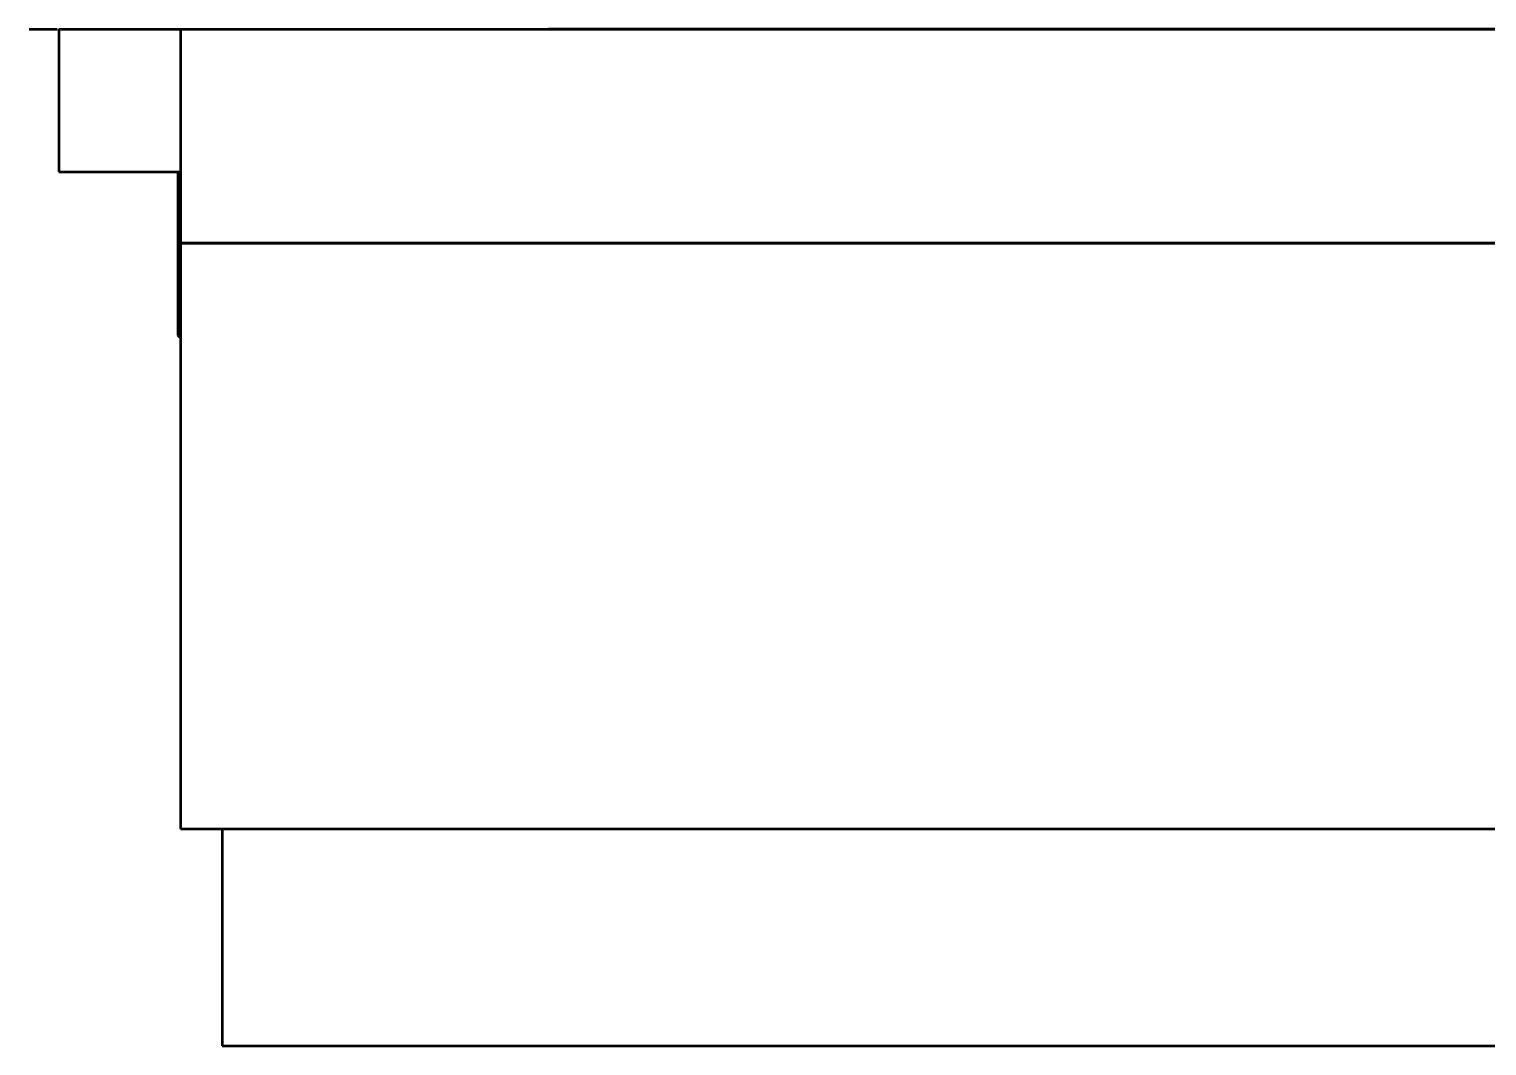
# Paper-space layout 'Layout1' of a CAD drawing. Header units: millimetres. Extents: x 37 to 380, y 30 to 264.
# Drawn here: x 237.58 to 262.1, y 124.45 to 141.55 of the extents above; entities that cross this region are included whole.
import ezdxf

# ---------------------------------------------------------------- set-up
doc = ezdxf.new("R2010")
doc.units = ezdxf.units.MM
doc.layers.add('170', color=7, linetype='Continuous', true_color=0xffffff)

psp = doc.layouts.get("Layout1")

# ---------------------------------------------------------------- linework, layer by layer
at = {"layer": '170', "color": 155, "linetype": 'Continuous', "lineweight": 50}
for p, q in [((238.082, 141.549), (238.082, 139.15)), ((240.125, 141.549), (240.125, 137.949)), ((238.293, 139.15), (240.125, 139.15)), ((240.081, 139.15), (240.081, 136.399)), ((240.125, 137.949), (240.125, 128.099)), ((240.081, 136.399), (240.125, 136.355)), ((240.825, 128.099), (240.825, 124.449))]:
    psp.add_line(p, q, dxfattribs=at)
for points in [[(237.581, 141.549), (238.05, 141.549)], [(246.081, 141.549), (251.074, 141.549)], [(251.074, 141.549), (256.019, 141.549)], [(238.082, 139.15), (238.293, 139.15)], [(240.081, 136.399), (240.125, 136.399)]]:
    psp.add_open_spline(points, degree=1, dxfattribs=at)
for points, knots in [([(238.081, 141.549), (238.187, 141.549), (239.029, 141.549), (240.677, 141.549), (243.061, 141.549), (246.081, 141.549)], [0, 0, 0.013263, 0.118489, 0.324481, 0.622522, 1, 1]), ([(264.185, 141.549), (260.066, 141.549), (255.84, 141.549), (251.74, 141.549), (247.992, 141.549), (246.316, 141.549)], [0, 0, 0.230503, 0.466994, 0.696438, 0.906186, 1, 1]), ([(246.972, 141.549), (250.162, 141.549), (253.764, 141.549), (255.662, 141.549), (259.529, 141.549), (261.448, 141.549), (265.132, 141.549), (268.453, 141.549), (269.922, 141.549)], [0, 0, 0.138991, 0.295954, 0.37866, 0.54716, 0.630767, 0.791274, 0.935968, 1, 1]), ([(246.972, 141.549), (250.162, 141.549), (253.764, 141.549), (255.662, 141.549), (259.529, 141.549), (261.448, 141.549), (265.132, 141.549), (268.453, 141.549), (269.922, 141.549)], [0, 0, 0.138991, 0.295954, 0.37866, 0.54716, 0.630767, 0.791274, 0.935968, 1, 1]), ([(250.928, 141.549), (253.709, 141.549), (256.888, 141.549)], [0, 0, 0.466624, 1, 1]), ([(257.407, 141.549), (260.451, 141.549), (261.919, 141.549), (264.608, 141.549)], [0, 0, 0.422655, 0.626605, 1, 1]), ([(245.932, 137.949), (243.172, 137.949), (241.243, 137.949), (240.25, 137.949), (240.125, 137.949)], [0, 0, 0.475241, 0.807525, 0.978414, 1, 1]), ([(240.125, 137.949), (240.228, 137.949), (241.043, 137.949), (242.635, 137.949), (243.702, 137.949), (246.316, 137.949)], [0, 0, 0.016587, 0.148218, 0.405512, 0.577833, 1, 1]), ([(271.71, 137.949), (268.903, 137.949), (265.607, 137.949), (261.973, 137.949), (258.164, 137.949), (254.354, 137.949), (250.714, 137.949), (247.41, 137.949), (245.932, 137.949)], [0, 0, 0.108894, 0.236731, 0.377719, 0.525469, 0.673289, 0.81448, 0.942646, 1, 1]), ([(246.316, 137.949), (249.457, 137.949), (252.99, 137.949), (256.755, 137.949), (260.582, 137.949), (264.298, 137.949), (267.735, 137.949), (270.737, 137.949), (273.168, 137.949)], [0, 0, 0.116961, 0.24853, 0.388755, 0.531288, 0.66968, 0.797669, 0.909461, 1, 1]), ([(240.125, 128.099), (240.25, 128.099), (241.243, 128.099), (243.172, 128.099), (245.932, 128.099)], [0, 0, 0.021586, 0.192471, 0.524759, 1, 1]), ([(245.932, 128.099), (249.01, 128.099), (252.502, 128.099), (256.248, 128.099), (260.08, 128.099), (263.822, 128.099), (265.607, 128.099), (268.903, 128.099), (271.71, 128.099)], [0, 0, 0.119428, 0.254877, 0.400208, 0.548838, 0.694031, 0.76327, 0.891106, 1, 1]), ([(240.825, 124.449), (240.954, 124.449), (241.974, 124.449), (243.953, 124.449), (246.775, 124.449)], [0, 0, 0.02167, 0.193109, 0.525808, 1, 1]), ([(246.775, 124.449), (250.209, 124.449), (254.099, 124.449)], [0, 0, 0.468931, 1, 1]), ([(254.099, 124.449), (256.019, 124.449), (259.916, 124.449), (263.721, 124.449), (265.529, 124.449), (268.84, 124.449), (271.608, 124.449), (272.743, 124.449), (274.443, 124.449), (275.315, 124.449), (275.425, 124.449)], [0, 0, 0.090047, 0.272747, 0.451188, 0.535961, 0.691234, 0.82102, 0.874237, 0.953944, 0.994837, 1, 1])]:
    psp.add_open_spline(points, degree=1, knots=knots, dxfattribs=at)

doc.saveas('drawing.dxf')
